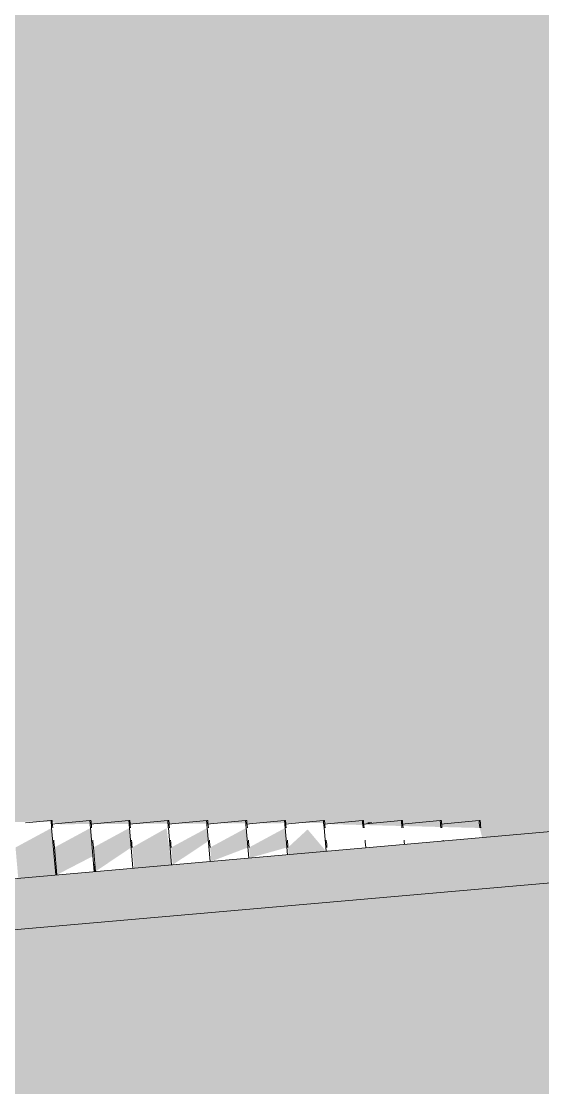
# Model space of a CAD drawing. Header units: metres. Extents: x -4613 to -4328, y -1 to 30.
# Drawn here: x -4376.1382 to -4376.0851, y 16.8244 to 16.9332 of the extents above; entities that cross this region are included whole.
import ezdxf

# ---------------------------------------------------------------- set-up
doc = ezdxf.new("R2010")
doc.units = ezdxf.units.M
doc.layers.add('A-ROOF', color=132, linetype='Continuous', lineweight=5)
doc.layers.add('Q-SPCQ', color=91, linetype='Continuous', lineweight=5)

# ---------------------------------------------------------------- blocks, each defined once
blk = doc.blocks.new('Static Line_Sayfa_Metal Deck_Pan Mount - Up to 15 _ pitch - Max 2 Users-1847625-NORTH EAST')
at = {"layer": 'Q-SPCQ'}
for points in [[(4322.95509, 16.8458), (4322.95892, 16.84614), (4322.9585, 16.85093), (4322.95482, 16.84894), (4322.95509, 16.84589)], [(4322.95903, 16.84615), (4322.96272, 16.84806), (4322.96247, 16.85093), (4322.95879, 16.84894)], [(4322.96297, 16.84649), (4322.96661, 16.84894), (4322.96643, 16.85093), (4322.96276, 16.84894)], [(4322.96691, 16.84684), (4322.97073, 16.84717), (4322.97021, 16.85091), (4322.96672, 16.84894)], [(4322.97085, 16.84718), (4322.97449, 16.84959), (4322.97437, 16.85093), (4322.97069, 16.84894)], [(4322.97478, 16.84752), (4322.97851, 16.84894), (4322.97834, 16.85093), (4322.97466, 16.84894)], [(4322.97872, 16.84787), (4322.98248, 16.84894), (4322.98231, 16.85093), (4322.97863, 16.84894)], [(4322.98266, 16.84821), (4322.98648, 16.84855), (4322.9846, 16.85078), (4322.9826, 16.84894)], [(4322.95892, 16.84614), (4322.95903, 16.84615), (4322.95877, 16.84782)], [(4322.96285, 16.84648), (4322.96297, 16.84649), (4322.96274, 16.84782)]]:
    blk.add_hatch(color=256, dxfattribs=at).paths.add_polyline_path(points)
for p, q in [((4322.95843, 16.85168), (4322.95583, 16.85145)), ((4322.95855, 16.85168), (4322.95843, 16.85168)), ((4322.9624, 16.85168), (4322.95846, 16.85133)), ((4322.96252, 16.85168), (4322.9624, 16.85168)), ((4322.96637, 16.85168), (4322.96243, 16.85133)), ((4322.96648, 16.85168), (4322.96637, 16.85168)), ((4322.97034, 16.85168), (4322.9664, 16.85133)), ((4322.97045, 16.85168), (4322.97034, 16.85168)), ((4322.97431, 16.85168), (4322.97037, 16.85133)), ((4322.97442, 16.85168), (4322.97431, 16.85168)), ((4322.97827, 16.85168), (4322.97434, 16.85133)), ((4322.97839, 16.85168), (4322.97827, 16.85168)), ((4322.98224, 16.85168), (4322.97831, 16.85133)), ((4322.98236, 16.85168), (4322.98224, 16.85168)), ((4322.98621, 16.85168), (4322.98227, 16.85133)), ((4322.98633, 16.85168), (4322.98621, 16.85168)), ((4322.99018, 16.85168), (4322.98624, 16.85133)), ((4322.99029, 16.85168), (4322.99018, 16.85168)), ((4322.99415, 16.85168), (4322.99021, 16.85133)), ((4322.99075, 16.85144), (4322.99113, 16.85144)), ((4322.99426, 16.85168), (4322.99415, 16.85168)), ((4322.99812, 16.85168), (4322.99418, 16.85133)), ((4322.99823, 16.85168), (4322.99812, 16.85168)), ((4323.00208, 16.85168), (4322.99815, 16.85133)), ((4323.0022, 16.85168), (4323.00208, 16.85168)), ((4322.9585, 16.85093), (4322.95892, 16.84614)), ((4322.96247, 16.85093), (4322.96285, 16.84648)), ((4322.96643, 16.85093), (4322.96679, 16.84683)), ((4322.9704, 16.85093), (4322.97073, 16.84717)), ((4322.97437, 16.85093), (4322.97467, 16.84751)), ((4322.97834, 16.85093), (4322.97861, 16.84786)), ((4322.98231, 16.85093), (4322.98255, 16.8482)), ((4322.98628, 16.85093), (4322.98648, 16.84855)), ((4322.95879, 16.84894), (4322.95903, 16.84615)), ((4322.96276, 16.84894), (4322.96297, 16.84649))]:
    blk.add_line(p, q, dxfattribs=at)
for centre, start_param, end_param in [((4322.95852, 16.85068), 0, 1.318576), ((4322.95863, 16.85068), 4.964488, 6.283125), ((4322.96249, 16.85068), 0, 1.318576), ((4322.9626, 16.85068), 4.964488, 6.283125), ((4322.96646, 16.85068), 0, 1.318576), ((4322.96657, 16.85068), 4.964488, 6.283124), ((4322.97042, 16.85068), 0, 1.318577), ((4322.97054, 16.85068), 4.964488, 6.283126), ((4322.97439, 16.85068), 0, 1.318576), ((4322.97451, 16.85068), 4.964488, 6.283125), ((4322.97836, 16.85068), 0, 1.318576), ((4322.97848, 16.85068), 4.964488, 6.283124), ((4322.98233, 16.85068), 0, 1.318576), ((4322.98244, 16.85068), 4.964488, 6.283126), ((4322.9863, 16.85068), 0, 1.318576), ((4322.98641, 16.85068), 4.964488, 6.283125), ((4322.99027, 16.85068), 0, 1.318576), ((4322.99038, 16.85068), 4.964488, 6.283124), ((4322.99424, 16.85068), 0, 1.318577), ((4322.99435, 16.85068), 4.964488, 6.283126), ((4322.9982, 16.85068), 0, 1.318577), ((4322.99832, 16.85068), 4.964488, 6.283124), ((4323.00217, 16.85068), 0, 1.318576), ((4323.00229, 16.85068), 4.964488, 6.283124), ((4322.95881, 16.84869), 4.964488, 6.283125), ((4322.96278, 16.84869), 4.964488, 6.283125), ((4322.96674, 16.84869), 4.964488, 6.283125), ((4322.97071, 16.84869), 4.964488, 6.283125), ((4322.97468, 16.84869), 4.964488, 6.283125), ((4322.97865, 16.84869), 4.964488, 6.283125), ((4322.98262, 16.84869), 4.964488, 6.283125), ((4322.98659, 16.84869), 4.964488, 6.283125), ((4322.99055, 16.84869), 4.964488, 6.283125), ((4322.99452, 16.84869), 5.404034, 6.283125), ((4322.99849, 16.84869), 5.84358, 6.283125)]:
    blk.add_ellipse(centre, major_axis=(-0.000087, 0.000996), ratio=0.00069, start_param=start_param, end_param=end_param, dxfattribs=at)
blk = doc.blocks.new('Roof Gutters3 - Roof Gutters-1885272-NORTH EAST')
at = {"layer": 'A-ROOF'}
for points in [[(4312.827, 15.9545), (4332.67978, 17.6914), (4332.67943, 17.69657), (4312.82654, 15.95967)], [(4312.86674, 15.50023), (4332.67978, 17.23364), (4332.67943, 17.69137), (4312.827, 15.9545), (4312.82827, 15.94), (4312.8363, 15.94), (4312.8363, 15.84822), (4312.86202, 15.55422)]]:
    blk.add_hatch(color=256, dxfattribs=at).paths.add_polyline_path(points)
h = blk.add_hatch(color=256, dxfattribs=at)
h.paths.add_polyline_path([(4306.91495, 15.88552), (4319.47317, 16.54117), (4322.75161, 16.83018), (4322.75161, 16.83418), (4322.83437, 16.84297), (4322.8357, 16.848), (4322.83852, 16.85003), (4322.83806, 16.8553), (4322.84903, 16.85705), (4322.84807, 16.85936), (4322.84465, 16.85906), (4322.84112, 16.8629), (4322.84635, 16.86707), (4322.84969, 16.86707), (4322.85013, 16.86811), (4322.85868, 16.87026), (4322.86731, 16.86601), (4322.8696, 16.86662), (4322.87059, 16.86667), (4322.87357, 16.86662), (4322.87456, 16.86667), (4322.87753, 16.86662), (4322.87852, 16.86667), (4322.8815, 16.86662), (4322.88249, 16.86667), (4322.88547, 16.86662), (4322.88714, 16.87057), (4322.88578, 16.87536), (4322.88177, 16.87501), (4322.87779, 16.92117), (4322.88212, 16.92161), (4322.88087, 16.92722), (4322.88463, 16.92859), (4322.88317, 16.91705), (4322.88608, 16.91704), (4322.88738, 16.91707), (4322.89005, 16.91704), (4322.89135, 16.91707), (4322.89402, 16.91704), (4322.89532, 16.91707), (4322.89799, 16.91704), (4322.89928, 16.91707), (4322.90196, 16.91704), (4322.90325, 16.91707), (4322.90592, 16.91704), (4322.90722, 16.91707), (4322.90989, 16.91704), (4322.91119, 16.91707), (4322.91386, 16.91704), (4322.91516, 16.91707), (4322.91783, 16.91704), (4322.91913, 16.91707), (4322.9218, 16.91704), (4322.92979, 16.85131), (4322.95844, 16.85158), (4322.95937, 16.85131), (4322.98623, 16.85144), (4322.98715, 16.85131), (4323.00215, 16.85093), (4323.0024, 16.84994), (4327.08091, 17.20676), (4327.07111, 17.39449), (4306.89128, 16.33878), (4306.91362, 15.91084)])
h.paths.add_polyline_path([(4322.91388, 16.84992), (4322.91548, 16.85158), (4322.91388, 16.85003)])
h.paths.add_polyline_path([(4322.92294, 16.85072), (4322.92284, 16.85194), (4322.92289, 16.85093)])
h.paths.add_polyline_path([(4322.94305, 16.85519), (4322.94001, 16.85588), (4322.935, 16.91707), (4322.93767, 16.91704), (4322.93897, 16.90993), (4322.9433, 16.90937), (4322.948, 16.85563), (4322.9436, 16.85524)])
h.paths.add_polyline_path([(4322.92816, 16.85528), (4322.92309, 16.91707), (4322.92577, 16.91704), (4322.93082, 16.85551)])
h.paths.add_polyline_path([(4322.9361, 16.85528), (4322.93103, 16.91707), (4322.9337, 16.91704), (4322.93875, 16.85551)])
h.paths.add_polyline_path([(4322.93213, 16.85528), (4322.92706, 16.91707), (4322.92974, 16.91704), (4322.93478, 16.85551)])
h.paths.add_polyline_path([(4322.85371, 16.85667), (4322.85429, 16.85714), (4322.85368, 16.85705)])
h.paths.add_polyline_path([(4322.86944, 16.85701), (4322.86846, 16.85906), (4322.86943, 16.85705)])
h.paths.add_polyline_path([(4322.90323, 16.85718), (4322.90402, 16.85906), (4322.90321, 16.85735)])
h.paths.add_polyline_path([(4322.90719, 16.85718), (4322.90814, 16.85735), (4322.90718, 16.85735)])
h.paths.add_polyline_path([(4322.9352, 16.92863), (4322.93897, 16.9253), (4322.93691, 16.92089), (4322.93589, 16.92549)])
h.paths.add_polyline_path([(4322.93589, 16.92066), (4322.93192, 16.92634), (4322.9352, 16.92863), (4322.93587, 16.92089)])
for p, q in [((4332.67977, 17.6966), (4312.82654, 15.95967)), ((4332.67978, 17.6914), (4312.827, 15.9545))]:
    blk.add_line(p, q, dxfattribs=at)

msp = doc.modelspace()

# ---------------------------------------------------------------- block references
at = {"layer": 'A-ROOF'}
msp.add_blockref('Roof Gutters3 - Roof Gutters-1885272-NORTH EAST', (-8699.09364, 0), dxfattribs=at)
at = {"layer": 'Q-SPCQ'}
msp.add_blockref('Static Line_Sayfa_Metal Deck_Pan Mount - Up to 15 _ pitch - Max 2 Users-1847625-NORTH EAST', (-8699.09364, 0), dxfattribs=at)

doc.saveas('drawing.dxf')
